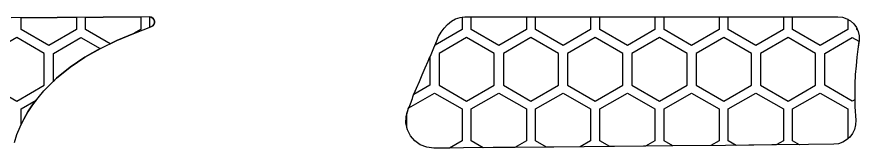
# Model space of a CAD drawing. Header units: millimetres. Extents: x 16 to 138, y -290 to -202.
# Drawn here: x 91.71 to 137.98, y -209.1 to -201.87 of the extents above; entities that cross this region are included whole.
import ezdxf

# ---------------------------------------------------------------- set-up
doc = ezdxf.new("R2010")
doc.units = ezdxf.units.MM
for name, color, linetype in [('outline_1', 3, 'Continuous'), ('outline_2', 3, 'Continuous'), ('pattern_0321', 2, 'Continuous'), ('pattern_0322', 2, 'Continuous'), ('pattern_0323', 2, 'Continuous'), ('pattern_0324', 2, 'Continuous'), ('pattern_0325', 2, 'Continuous'), ('pattern_0326', 2, 'Continuous'), ('pattern_0327', 2, 'Continuous'), ('pattern_0328', 2, 'Continuous'), ('pattern_0344', 2, 'Continuous'), ('pattern_0345', 2, 'Continuous'), ('pattern_0346', 2, 'Continuous'), ('pattern_0347', 2, 'Continuous'), ('pattern_0348', 2, 'Continuous'), ('pattern_0349', 2, 'Continuous'), ('pattern_0350', 2, 'Continuous'), ('pattern_0351', 2, 'Continuous'), ('pattern_0352', 2, 'Continuous'), ('pattern_0353', 2, 'Continuous'), ('pattern_0368', 2, 'Continuous'), ('pattern_0369', 2, 'Continuous'), ('pattern_0370', 2, 'Continuous'), ('pattern_0371', 2, 'Continuous'), ('pattern_0372', 2, 'Continuous'), ('pattern_0373', 2, 'Continuous'), ('pattern_0374', 2, 'Continuous'), ('pattern_0375', 2, 'Continuous'), ('pattern_0376', 2, 'Continuous'), ('pattern_0377', 2, 'Continuous'), ('pattern_0378', 2, 'Continuous')]:
    doc.layers.add(name, color=color, linetype=linetype)

msp = doc.modelspace()

# ---------------------------------------------------------------- linework, layer by layer
at = {"layer": 'outline_1'}
msp.add_lwpolyline([(113.506, -206.174), (113.666, -205.803), (113.826, -205.431), (113.986, -205.059), (114.146, -204.688), (114.306, -204.316), (114.466, -203.945), (114.626, -203.573), (114.786, -203.201), (114.885, -202.952), (115.018, -202.713), (115.181, -202.49), (115.372, -202.29), (115.585, -202.122), (115.817, -201.992), (116.065, -201.907), (116.324, -201.875), (118.885, -201.875), (121.446, -201.875), (124.007, -201.875), (126.568, -201.875), (129.128, -201.875), (131.689, -201.875), (134.25, -201.875), (136.811, -201.875), (137.067, -201.901), (137.304, -201.978), (137.514, -202.101), (137.693, -202.264), (137.835, -202.46), (137.934, -202.682), (137.984, -202.926), (137.98, -203.183), (137.92, -203.646), (137.862, -204.1), (137.812, -204.562), (137.772, -205.049), (137.746, -205.576), (137.739, -206.161), (137.755, -206.819), (137.796, -207.566), (137.788, -207.824), (137.729, -208.068), (137.624, -208.29), (137.478, -208.485), (137.297, -208.648), (137.086, -208.772), (136.85, -208.853), (136.594, -208.883), (135.205, -208.901), (133.183, -208.923), (130.651, -208.949), (127.731, -208.977), (124.545, -209.007), (121.218, -209.038), (117.871, -209.069), (114.626, -209.099), (114.23, -209.052), (113.877, -208.913), (113.577, -208.696), (113.339, -208.417), (113.173, -208.089), (113.09, -207.729), (113.098, -207.349), (113.208, -206.966), (113.209, -206.963), (113.21, -206.961), (113.212, -206.958), (113.213, -206.955), (113.214, -206.952), (113.216, -206.949), (113.217, -206.947), (113.218, -206.944), (113.258, -206.849), (113.297, -206.754), (113.335, -206.659), (113.371, -206.563), (113.407, -206.467), (113.441, -206.37), (113.474, -206.273)], close=True, dxfattribs=at)
at = {"layer": 'outline_2'}
msp.add_lwpolyline([(91.58, -208.795), (91.721, -208.356), (91.894, -207.926), (92.096, -207.509), (92.325, -207.106), (92.579, -206.72), (93.2, -205.942), (93.891, -205.252), (94.646, -204.641), (95.456, -204.099), (96.312, -203.616), (97.207, -203.183), (98.133, -202.79), (99.082, -202.427), (99.177, -202.372), (99.239, -202.294), (99.268, -202.203), (99.266, -202.108), (99.235, -202.019), (99.176, -201.944), (99.092, -201.893), (98.983, -201.874), (96.456, -201.891), (93.929, -201.908), (91.402, -201.925)], dxfattribs=at)
at = {"layer": 'pattern_0321'}
msp.add_lwpolyline([(92.579, -206.72), (92.325, -207.106), (92.096, -207.509), (91.955, -207.8), (91.955, -206.943), (92.782, -206.465)], close=True, dxfattribs=at)
at = {"layer": 'pattern_0322'}
msp.add_lwpolyline([(114.626, -209.099), (114.23, -209.052), (113.877, -208.913), (113.577, -208.696), (113.339, -208.417), (113.173, -208.089), (113.141, -207.953), (113.141, -207.198), (113.208, -206.966), (113.209, -206.963), (113.21, -206.961), (113.212, -206.958), (113.213, -206.955), (113.214, -206.952), (113.216, -206.949), (113.217, -206.947), (113.218, -206.944), (113.243, -206.884), (114.657, -206.068), (116.172, -206.943), (116.172, -208.693), (115.483, -209.091)], close=True, dxfattribs=at)
at = {"layer": 'pattern_0323'}
msp.add_lwpolyline([(117.871, -209.069), (117.332, -209.074), (116.672, -208.693), (116.672, -206.943), (118.188, -206.068), (119.704, -206.943), (119.704, -208.693), (119.072, -209.058)], close=True, dxfattribs=at)
at = {"layer": 'pattern_0324'}
msp.add_lwpolyline([(121.218, -209.038), (120.807, -209.042), (120.204, -208.693), (120.204, -206.943), (121.719, -206.068), (123.235, -206.943), (123.235, -208.693), (122.661, -209.024)], close=True, dxfattribs=at)
at = {"layer": 'pattern_0325'}
msp.add_lwpolyline([(124.545, -209.007), (124.283, -209.01), (123.735, -208.693), (123.735, -206.943), (125.25, -206.068), (126.766, -206.943), (126.766, -208.693), (126.25, -208.991)], close=True, dxfattribs=at)
at = {"layer": 'pattern_0326'}
msp.add_lwpolyline([(127.757, -208.977), (127.266, -208.693), (127.266, -206.943), (128.781, -206.068), (130.297, -206.943), (130.297, -208.693), (129.84, -208.957)], close=True, dxfattribs=at)
at = {"layer": 'pattern_0327'}
msp.add_lwpolyline([(133.183, -208.923), (131.23, -208.943), (130.797, -208.693), (130.797, -206.943), (132.312, -206.068), (133.828, -206.943), (133.828, -208.693), (133.434, -208.921)], close=True, dxfattribs=at)
at = {"layer": 'pattern_0328'}
msp.add_lwpolyline([(137.297, -208.648), (137.086, -208.772), (136.85, -208.853), (136.594, -208.883), (135.205, -208.901), (134.698, -208.907), (134.328, -208.693), (134.328, -206.943), (135.843, -206.068), (137.359, -206.943), (137.359, -208.592)], close=True, dxfattribs=at)
at = {"layer": 'pattern_0344'}
msp.add_lwpolyline([(93.22, -203.885), (91.705, -203.01), (90.189, -203.885), (90.189, -205.635), (91.705, -206.51), (93.22, -205.635)], close=True, dxfattribs=at)
at = {"layer": 'pattern_0345'}
msp.add_lwpolyline([(95.456, -204.099), (94.646, -204.641), (93.891, -205.252), (93.72, -205.423), (93.72, -203.885), (95.236, -203.01), (96.299, -203.624)], close=True, dxfattribs=at)
at = {"layer": 'pattern_0346'}
msp.add_lwpolyline([(113.826, -205.431), (113.986, -205.059), (114.146, -204.688), (114.306, -204.316), (114.407, -204.081), (114.407, -205.635), (113.516, -206.149), (113.666, -205.803)], close=True, dxfattribs=at)
at = {"layer": 'pattern_0347'}
msp.add_lwpolyline([(117.938, -203.885), (116.422, -203.01), (114.907, -203.885), (114.907, -205.635), (116.422, -206.51), (117.938, -205.635)], close=True, dxfattribs=at)
at = {"layer": 'pattern_0348'}
msp.add_lwpolyline([(121.469, -203.885), (119.954, -203.01), (118.438, -203.885), (118.438, -205.635), (119.954, -206.51), (121.469, -205.635)], close=True, dxfattribs=at)
at = {"layer": 'pattern_0349'}
msp.add_lwpolyline([(125, -203.885), (123.485, -203.01), (121.969, -203.885), (121.969, -205.635), (123.485, -206.51), (125, -205.635)], close=True, dxfattribs=at)
at = {"layer": 'pattern_0350'}
msp.add_lwpolyline([(128.531, -203.885), (127.016, -203.01), (125.5, -203.885), (125.5, -205.635), (127.016, -206.51), (128.531, -205.635)], close=True, dxfattribs=at)
at = {"layer": 'pattern_0351'}
msp.add_lwpolyline([(132.062, -203.885), (130.547, -203.01), (129.031, -203.885), (129.031, -205.635), (130.547, -206.51), (132.062, -205.635)], close=True, dxfattribs=at)
at = {"layer": 'pattern_0352'}
msp.add_lwpolyline([(135.593, -203.885), (134.078, -203.01), (132.562, -203.885), (132.562, -205.635), (134.078, -206.51), (135.593, -205.635)], close=True, dxfattribs=at)
at = {"layer": 'pattern_0353'}
msp.add_lwpolyline([(137.92, -203.646), (137.862, -204.1), (137.812, -204.562), (137.772, -205.049), (137.746, -205.576), (137.739, -206.161), (137.746, -206.431), (137.609, -206.51), (136.093, -205.635), (136.093, -203.885), (137.609, -203.01), (137.975, -203.221)], close=True, dxfattribs=at)
at = {"layer": 'pattern_0368'}
msp.add_lwpolyline([(93.929, -201.908), (94.986, -201.901), (94.986, -202.577), (93.47, -203.452), (91.955, -202.577), (91.955, -201.921)], close=True, dxfattribs=at)
at = {"layer": 'pattern_0369'}
msp.add_lwpolyline([(96.456, -201.891), (98.517, -201.877), (98.517, -202.577), (98.178, -202.773), (98.133, -202.79), (97.207, -203.183), (96.842, -203.36), (95.486, -202.577), (95.486, -201.897)], close=True, dxfattribs=at)
at = {"layer": 'pattern_0370'}
msp.add_lwpolyline([(99.092, -201.893), (99.176, -201.944), (99.235, -202.019), (99.266, -202.108), (99.268, -202.203), (99.239, -202.294), (99.177, -202.372), (99.082, -202.427), (99.017, -202.452), (99.017, -201.88)], close=True, dxfattribs=at)
at = {"layer": 'pattern_0371'}
msp.add_lwpolyline([(114.786, -203.201), (114.885, -202.952), (115.018, -202.713), (115.181, -202.49), (115.372, -202.29), (115.585, -202.122), (115.817, -201.992), (116.065, -201.907), (116.172, -201.894), (116.172, -202.577), (114.685, -203.436)], close=True, dxfattribs=at)
at = {"layer": 'pattern_0372'}
msp.add_lwpolyline([(118.885, -201.875), (119.704, -201.875), (119.704, -202.577), (118.188, -203.452), (116.672, -202.577), (116.672, -201.875)], close=True, dxfattribs=at)
at = {"layer": 'pattern_0373'}
msp.add_lwpolyline([(121.446, -201.875), (123.235, -201.875), (123.235, -202.577), (121.719, -203.452), (120.204, -202.577), (120.204, -201.875)], close=True, dxfattribs=at)
at = {"layer": 'pattern_0374'}
msp.add_lwpolyline([(124.007, -201.875), (126.568, -201.875), (126.766, -201.875), (126.766, -202.577), (125.25, -203.452), (123.735, -202.577), (123.735, -201.875)], close=True, dxfattribs=at)
at = {"layer": 'pattern_0375'}
msp.add_lwpolyline([(129.128, -201.875), (130.297, -201.875), (130.297, -202.577), (128.781, -203.452), (127.266, -202.577), (127.266, -201.875)], close=True, dxfattribs=at)
at = {"layer": 'pattern_0376'}
msp.add_lwpolyline([(131.689, -201.875), (133.828, -201.875), (133.828, -202.577), (132.312, -203.452), (130.797, -202.577), (130.797, -201.875)], close=True, dxfattribs=at)
at = {"layer": 'pattern_0377'}
msp.add_lwpolyline([(136.811, -201.875), (137.067, -201.901), (137.304, -201.978), (137.359, -202.01), (137.359, -202.577), (135.843, -203.452), (134.328, -202.577), (134.328, -201.875)], close=True, dxfattribs=at)
at = {"layer": 'pattern_0378'}
msp.add_lwpolyline([(137.897, -202.599), (137.859, -202.577), (137.859, -202.513)], close=True, dxfattribs=at)

doc.saveas('drawing.dxf')
